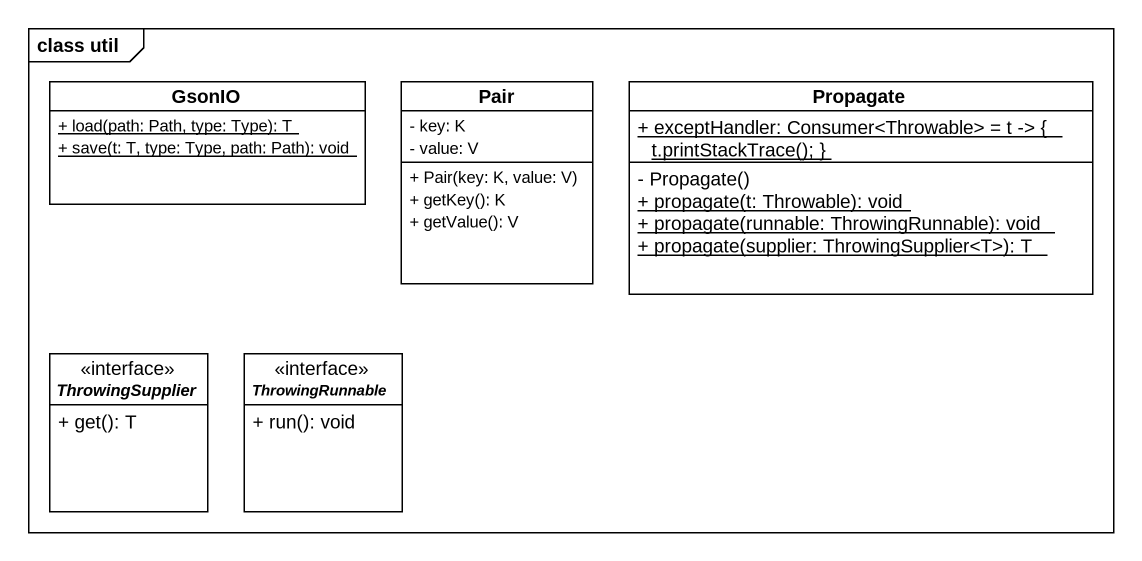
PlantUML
@startuml
mainframe class util
hide circle
hide empty members
skinparam classAttributeIconSize 0
class GsonIO {
  {static} + load(path: Path, type: Type): T
  {static} + save(t: T, type: Type, path: Path): void
}
class Pair {
  - key: K
  - value: V
  + Pair(key: K, value: V)
  + getKey(): K
  + getValue(): V
}
class Propagate {
  {static} {field} + exceptHandler: Consumer<Throwable> = t -> { t.printStackTrace(); }
  - Propagate()
  {static} + propagate(t: Throwable): void
  {static} + propagate(runnable: ThrowingRunnable): void
  {static} + propagate(supplier: ThrowingSupplier<T>): T
}
interface ThrowingSupplier <<interface>> {
  + get(): T
}
interface ThrowingRunnable <<interface>> {
  + run(): void
}
@enduml
